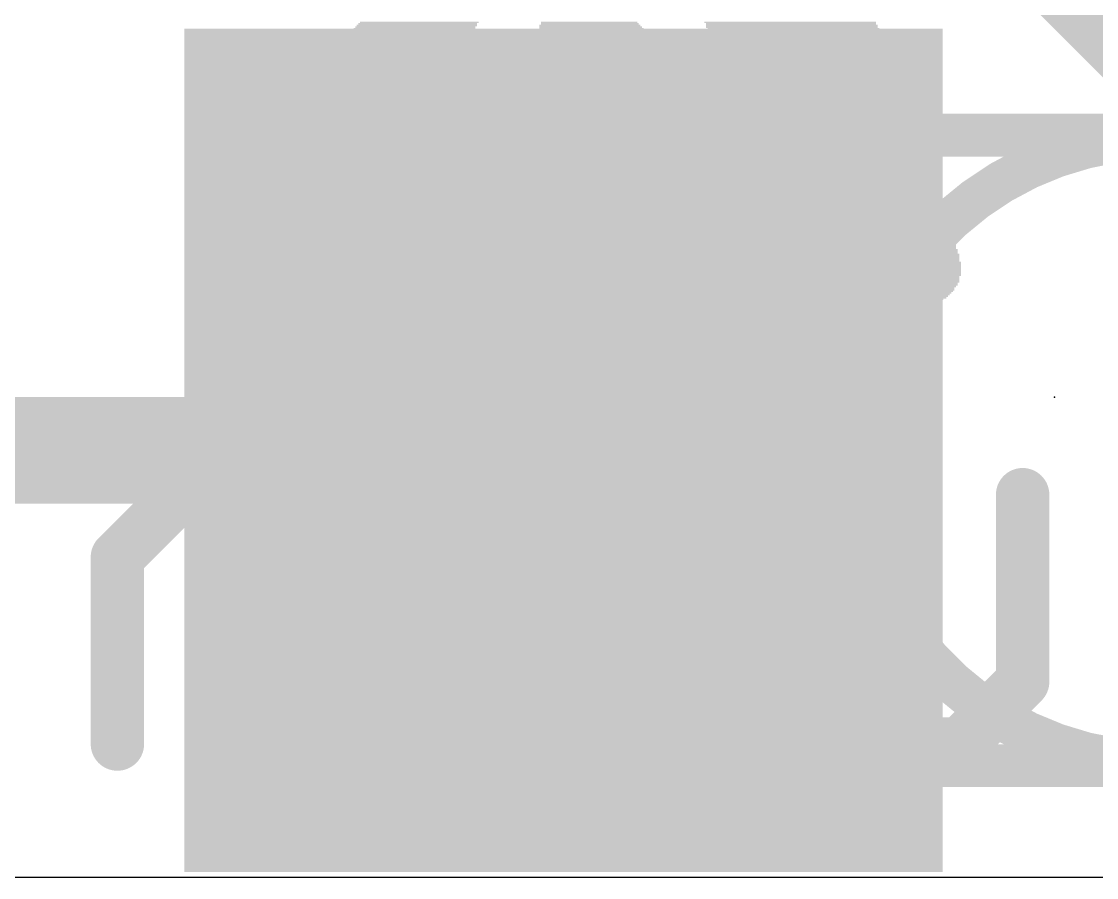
# Model space of a CAD drawing. Extents: x -8.8 to 16.6, y -2 to 8.1.
# Drawn here: x -2.711 to -0.154, y -1.778 to 0.258 of the extents above; entities that cross this region are included whole.
import ezdxf

# ---------------------------------------------------------------- set-up
doc = ezdxf.new("R2010")
doc.units = 0
for name, color, linetype in [('1', 12, 'CONTINUOUS'), ('20', 53, 'CONTINUOUS'), ('21', 40, 'CONTINUOUS'), ('22', 6, 'CONTINUOUS'), ('24', 53, 'CONTINUOUS'), ('29', 253, 'CONTINUOUS'), ('51', 253, 'CONTINUOUS')]:
    doc.layers.add(name, color=color, linetype=linetype)

# ---------------------------------------------------------------- blocks, each defined once
blk = doc.blocks.new('RECT')
blk.add_solid([(-0.5, -0.5), (0.5, -0.5), (-0.5, 0.5), (0.5, 0.5)])

msp = doc.modelspace()

# ---------------------------------------------------------------- linework, layer by layer
at = {"layer": '1', "const_width": 0.254}
for points in [[(0.928, -0.762), (-0.85, 1.016)], [(-3.556, 0), (-2.794, -0.762)], [(-2.794, -0.762), (-1.422, -0.762)]]:
    msp.add_lwpolyline(points, dxfattribs=at)
at = {"layer": '1', "const_width": 0.127}
for points in [[(-1.422, -0.8255, 1), (-1.422, -0.6985)], [(-2.8389, -0.8069, 1), (-2.7491, -0.7171)]]:
    msp.add_lwpolyline(points, format="xyb", dxfattribs=at)
at = {"layer": '20'}
msp.add_line((3.556, -1.778), (-3.302, -1.778), dxfattribs=at)
at = {"layer": '21', "const_width": 0.1016}
for points in [[(0.55, -0.262, 0.4424), (-0.55, -0.262)], [(-0.55, -1.262, 0.4424), (0.55, -1.262)]]:
    msp.add_lwpolyline(points, format="xyb", dxfattribs=at)
at = {"layer": '22', "const_width": 0.127}
for points in [[(-1.4139, -0.4224), (-1.4139, -0.5707)], [(-2.3341, -0.8673), (-2.4824, -1.0156)], [(-1.8893, -0.8673), (-2.3341, -0.8673)], [(-1.8893, -1.4605), (-1.8893, -0.8673)], [(-1.2656, -0.8673), (-1.4139, -0.8673)], [(-1.4139, -0.8673), (-1.4139, -1.4605)], [(-0.9232, -1.4605), (-0.9232, -0.8673)], [(-0.3301, -0.8673), (-0.3301, -1.3122)], [(-2.4824, -1.0156), (-2.4824, -1.4605)], [(-0.3301, -1.3122), (-0.4783, -1.4605)], [(-1.2656, -1.4605), (-1.5622, -1.4605)], [(-0.4783, -1.4605), (-0.9232, -1.4605)]]:
    msp.add_lwpolyline(points, dxfattribs=at)
at = {"layer": '22', "const_width": 0.0635}
for points in [[(-1.3821, -0.4224, 1), (-1.4456, -0.4224)], [(-1.4456, -0.5707, 1), (-1.3821, -0.5707)], [(-2.3341, -0.8356, 1), (-2.3341, -0.8991)], [(-2.3117, -0.8898, 1), (-2.3566, -0.8449)], [(-1.8575, -0.8673, 1), (-1.921, -0.8673)], [(-1.8893, -0.8991, 1), (-1.8893, -0.8356)], [(-1.4139, -0.8356, 1), (-1.4139, -0.8991)], [(-1.3821, -0.8673, 1), (-1.4456, -0.8673)], [(-1.2656, -0.8991, 1), (-1.2656, -0.8356)], [(-0.8915, -0.8673, 1), (-0.955, -0.8673)], [(-0.2983, -0.8673, 1), (-0.3618, -0.8673)], [(-2.4507, -1.0156, 1), (-2.5142, -1.0156)], [(-2.5049, -0.9932, 1), (-2.46, -1.0381)], [(-0.3076, -1.3347, 1), (-0.3525, -1.2898)], [(-0.3618, -1.3122, 1), (-0.2983, -1.3122)], [(-1.5622, -1.4288, 1), (-1.5622, -1.4923)], [(-1.2656, -1.4923, 1), (-1.2656, -1.4288)], [(-0.9232, -1.4288, 1), (-0.9232, -1.4923)], [(-0.4783, -1.4923, 1), (-0.4783, -1.4288)], [(-2.5142, -1.4605, 1), (-2.4507, -1.4605)], [(-1.921, -1.4605, 1), (-1.8575, -1.4605)], [(-1.4456, -1.4605, 1), (-1.3821, -1.4605)], [(-0.955, -1.4605, 1), (-0.8915, -1.4605)], [(-0.5008, -1.438, 1), (-0.4559, -1.483)]]:
    msp.add_lwpolyline(points, format="xyb", dxfattribs=at)
at = {"layer": '24'}
msp.add_point((-0.254, -0.635), dxfattribs=at)
at = {"layer": '51', "const_width": 0.1016}
for points in [[(-1.55, -1.512), (-1.55, -0.012)], [(-1.55, -0.012), (1.55, -0.012)], [(1.55, -1.512), (-1.55, -1.512)]]:
    msp.add_lwpolyline(points, dxfattribs=at)
at = {"layer": '51'}
for points, const_width in [([(-1.5246, -0.012, 1), (-1.5754, -0.012)], 0.0508), ([(-1.55, 0.0134, 1), (-1.55, -0.0374)], 0.0508), ([(-0.55, -0.262, 0.3866), (-0.55, -1.262)], 0.1016), ([(-1.55, -1.4866, 1), (-1.55, -1.5374)], 0.0508), ([(-1.5754, -1.512, 1), (-1.5246, -1.512)], 0.0508)]:
    msp.add_lwpolyline(points, format="xyb", dxfattribs=dict(at, const_width=const_width))

# ---------------------------------------------------------------- block references
at = {"layer": '1', "xscale": 1.6, "yscale": 1.803}
msp.add_blockref('RECT', (-1.422, -0.762), dxfattribs=at)
at = {"layer": '22', "rotation": 180}
for p, xscale, yscale in [((-1.7647, 0.2565), 0.2819, 0.0038), ((-1.3608, 0.2565), 0.2286, 0.0038), ((-0.8827, 0.2565), 0.4077, 0.0038), ((-1.7837, 0.2299), 0.2972, 0.0038), ((-1.7818, 0.2337), 0.2934, 0.0038), ((-1.778, 0.2375), 0.2934, 0.0038), ((-1.7761, 0.2413), 0.2896, 0.0038), ((-1.7742, 0.2451), 0.2858, 0.0038), ((-1.7704, 0.2489), 0.2858, 0.0038), ((-1.7685, 0.2527), 0.2819, 0.0038), ((-1.3513, 0.2299), 0.2705, 0.0038), ((-1.3532, 0.2375), 0.2591, 0.0038), ((-1.3513, 0.2337), 0.2629, 0.0038), ((-1.3589, 0.2489), 0.24, 0.0038), ((-1.357, 0.2451), 0.2438, 0.0038), ((-1.3551, 0.2413), 0.2476, 0.0038), ((-1.3589, 0.2527), 0.2324, 0.0038), ((-0.8808, 0.2527), 0.4039, 0.0038), ((-0.8789, 0.2489), 0.4077, 0.0038), ((-0.8789, 0.2451), 0.4077, 0.0038), ((-0.875, 0.2413), 0.4077, 0.0038), ((-0.8732, 0.2375), 0.4115, 0.0038), ((-0.8732, 0.2337), 0.4115, 0.0038), ((-0.8713, 0.2299), 0.4153, 0.0038), ((-1.799, 0.207), 0.3125, 0.0038), ((-1.799, 0.2032), 0.3125, 0.0038), ((-1.7952, 0.2108), 0.3125, 0.0038), ((-1.7932, 0.2146), 0.3086, 0.0038), ((-1.7913, 0.2184), 0.3048, 0.0038), ((-1.7894, 0.2223), 0.301, 0.0039), ((-1.7856, 0.2261), 0.301, 0.0038), ((-1.3379, 0.2032), 0.3277, 0.0038), ((-1.3437, 0.2108), 0.3086, 0.0038), ((-1.3398, 0.207), 0.3163, 0.0038), ((-1.3475, 0.2184), 0.2934, 0.0038), ((-1.3437, 0.2146), 0.301, 0.0038), ((-1.3475, 0.2223), 0.2857, 0.0039), ((-1.3494, 0.2261), 0.2743, 0.0038), ((-0.8675, 0.2146), 0.4229, 0.0038), ((-0.8675, 0.2108), 0.4229, 0.0038), ((-0.8713, 0.2261), 0.4153, 0.0038), ((-0.8694, 0.2223), 0.4191, 0.0039), ((-0.8694, 0.2184), 0.4191, 0.0038), ((-0.8655, 0.207), 0.4268, 0.0038), ((-0.8655, 0.2032), 0.4268, 0.0038), ((-1.8104, 0.1803), 0.3276, 0.0038), ((-1.8085, 0.1842), 0.3238, 0.0039), ((-1.8047, 0.1918), 0.3239, 0.0038), ((-1.8047, 0.188), 0.3239, 0.0038), ((-1.8028, 0.1956), 0.3201, 0.0038), ((-1.8009, 0.1994), 0.3163, 0.0038), ((-1.0789, 0.1803), 0.8763, 0.0038), ((-1.3151, 0.1842), 0.3962, 0.0039), ((-1.3304, 0.1918), 0.3581, 0.0038), ((-1.3246, 0.188), 0.3696, 0.0038), ((-1.3323, 0.1956), 0.3467, 0.0038), ((-1.3342, 0.1994), 0.3353, 0.0038), ((-0.875, 0.1842), 0.4686, 0.0039), ((-0.8693, 0.188), 0.4496, 0.0038), ((-0.8655, 0.1918), 0.442, 0.0038), ((-0.8655, 0.1994), 0.4344, 0.0038), ((-0.8655, 0.1956), 0.4344, 0.0038), ((-1.8181, 0.1537), 0.3429, 0.0038), ((-1.8161, 0.1613), 0.339, 0.0038), ((-1.8161, 0.1575), 0.339, 0.0038), ((-1.8142, 0.1689), 0.3352, 0.0038), ((-1.8142, 0.1651), 0.3352, 0.0038), ((-1.8123, 0.1727), 0.3314, 0.0038), ((-1.8104, 0.1765), 0.3276, 0.0038), ((-1.0827, 0.1537), 0.9068, 0.0038), ((-1.0808, 0.1575), 0.903, 0.0038), ((-1.0808, 0.1651), 0.8953, 0.0038), ((-1.0808, 0.1613), 0.8953, 0.0038), ((-1.0808, 0.1689), 0.8877, 0.0038), ((-1.0789, 0.1727), 0.8839, 0.0038), ((-1.077, 0.1765), 0.8801, 0.0038), ((-1.8218, 0.1308), 0.3582, 0.0038), ((-1.8218, 0.127), 0.3582, 0.0038), ((-1.8219, 0.1384), 0.3505, 0.0038), ((-1.8199, 0.1346), 0.3544, 0.0038), ((-1.82, 0.1461), 0.3467, 0.0039), ((-1.82, 0.1422), 0.3467, 0.0038), ((-1.8181, 0.1499), 0.3429, 0.0038), ((-1.0922, 0.127), 0.941, 0.0038), ((-1.0903, 0.1308), 0.9372, 0.0038), ((-1.0884, 0.1346), 0.9334, 0.0038), ((-1.0884, 0.1384), 0.9258, 0.0038), ((-1.0865, 0.1422), 0.922, 0.0038), ((-1.0846, 0.1461), 0.9182, 0.0039), ((-1.0846, 0.1499), 0.9106, 0.0038), ((-1.3132, 0.1041), 1.3983, 0.0038), ((-1.8218, 0.1156), 0.3734, 0.0038), ((-1.8199, 0.1118), 0.3772, 0.0038), ((-1.8161, 0.108), 0.3848, 0.0039), ((-1.8218, 0.1232), 0.3658, 0.0038), ((-1.8218, 0.1194), 0.3658, 0.0038), ((-1.1055, 0.108), 0.983, 0.0039), ((-1.0998, 0.1118), 0.9716, 0.0038), ((-1.0998, 0.1156), 0.9639, 0.0038), ((-1.096, 0.1194), 0.9563, 0.0038), ((-1.0941, 0.1232), 0.9525, 0.0038), ((-1.3132, 0.0851), 1.4135, 0.0038), ((-1.3132, 0.0813), 1.4135, 0.0038), ((-1.3113, 0.0775), 1.4173, 0.0038), ((-1.3132, 0.0965), 1.4059, 0.0038), ((-1.3132, 0.0927), 1.4059, 0.0038), ((-1.3113, 0.0889), 1.4097, 0.0038), ((-1.3113, 0.1003), 1.4021, 0.0038), ((-1.3132, 0.0622), 1.4288, 0.0038), ((-1.3132, 0.0584), 1.4288, 0.0038), ((-1.6847, 0.0546), 0.6858, 0.0038), ((-1.6847, 0.0508), 0.6858, 0.0038), ((-1.3132, 0.0737), 1.4211, 0.0038), ((-1.3132, 0.0699), 1.4211, 0.0039), ((-1.3113, 0.066), 1.4249, 0.0038), ((-0.9665, 0.0546), 0.7429, 0.0038), ((-0.9665, 0.0508), 0.7429, 0.0038), ((-1.6885, 0.0318), 0.6934, 0.0039), ((-1.6885, 0.0279), 0.6934, 0.0038), ((-1.6885, 0.0241), 0.6934, 0.0038), ((-1.6866, 0.047), 0.6896, 0.0038), ((-1.6866, 0.0432), 0.6896, 0.0038), ((-1.6866, 0.0394), 0.6896, 0.0038), ((-1.6866, 0.0356), 0.6896, 0.0038), ((-0.9665, 0.047), 0.7429, 0.0038), ((-0.9646, 0.0432), 0.7467, 0.0038), ((-0.9627, 0.0394), 0.7429, 0.0038), ((-0.9627, 0.0356), 0.7429, 0.0038), ((-0.9607, 0.0318), 0.7467, 0.0039), ((-0.9589, 0.0279), 0.7429, 0.0038), ((-0.9589, 0.0241), 0.7429, 0.0038), ((-1.6904, 0.0165), 0.6972, 0.0038), ((-1.6904, 0.0127), 0.6972, 0.0038), ((-1.6904, 0.0089), 0.6972, 0.0038), ((-1.6904, 0.0051), 0.6972, 0.0038), ((-1.6904, 0.0013), 0.6972, 0.0038), ((-1.6885, 0.0203), 0.6934, 0.0038), ((-0.957, 0.0203), 0.7467, 0.0038), ((-0.9532, 0.0051), 0.7467, 0.0038), ((-0.9551, 0.0165), 0.7429, 0.0038), ((-0.9551, 0.0127), 0.7429, 0.0038), ((-0.9551, 0.0089), 0.7429, 0.0038), ((-0.9513, 0.0013), 0.7429, 0.0038), ((-1.6923, -0.0025), 0.701, 0.0038), ((-1.6923, -0.0064), 0.701, 0.0039), ((-1.6923, -0.0102), 0.701, 0.0038), ((-1.6923, -0.014), 0.701, 0.0038), ((-1.6923, -0.0178), 0.701, 0.0038), ((-1.6923, -0.0216), 0.701, 0.0038), ((-1.6923, -0.0254), 0.701, 0.0038), ((-0.9513, -0.0025), 0.7429, 0.0038), ((-0.9493, -0.0064), 0.7468, 0.0039), ((-0.9474, -0.0102), 0.743, 0.0038), ((-0.9474, -0.014), 0.743, 0.0038), ((-0.9455, -0.0178), 0.7468, 0.0038), ((-0.9436, -0.0216), 0.743, 0.0038), ((-0.9436, -0.0254), 0.743, 0.0038), ((-1.6942, -0.0292), 0.7048, 0.0038), ((-1.6942, -0.033), 0.7048, 0.0038), ((-1.6942, -0.0368), 0.7048, 0.0038), ((-1.6942, -0.0406), 0.7048, 0.0038), ((-1.6942, -0.0445), 0.7048, 0.0039), ((-1.6942, -0.0483), 0.7048, 0.0038), ((-1.6942, -0.0521), 0.7048, 0.0038), ((-0.9398, -0.0292), 0.743, 0.0038), ((-0.9398, -0.033), 0.743, 0.0038), ((-0.9398, -0.0368), 0.743, 0.0038), ((-0.936, -0.0406), 0.743, 0.0038), ((-0.936, -0.0445), 0.743, 0.0039), ((-0.9341, -0.0483), 0.7392, 0.0038), ((-0.9322, -0.0521), 0.743, 0.0038), ((-1.698, -0.0749), 0.7048, 0.0038), ((-1.6961, -0.0559), 0.701, 0.0038), ((-1.6961, -0.0597), 0.701, 0.0038), ((-1.6961, -0.0635), 0.701, 0.0038), ((-1.6961, -0.0673), 0.701, 0.0038), ((-1.6961, -0.0711), 0.701, 0.0038), ((-0.9303, -0.0559), 0.7391, 0.0038), ((-0.9303, -0.0597), 0.7391, 0.0038), ((-0.9264, -0.0635), 0.7391, 0.0038), ((-0.9264, -0.0673), 0.7391, 0.0038), ((-0.9246, -0.0711), 0.7353, 0.0038), ((-0.9208, -0.0749), 0.7353, 0.0038), ((-1.6999, -0.0787), 0.701, 0.0038), ((-1.6999, -0.0825), 0.701, 0.0039), ((-1.6999, -0.0864), 0.701, 0.0038), ((-1.6999, -0.0902), 0.701, 0.0038), ((-1.7018, -0.094), 0.6972, 0.0038), ((-1.7018, -0.0978), 0.6972, 0.0038), ((-1.7018, -0.1016), 0.6972, 0.0038), ((-0.9208, -0.0787), 0.7353, 0.0038), ((-0.9189, -0.0825), 0.7315, 0.0039), ((-0.917, -0.0864), 0.7353, 0.0038), ((-0.9151, -0.0902), 0.7315, 0.0038), ((-0.9132, -0.094), 0.7277, 0.0038), ((-0.9113, -0.0978), 0.7315, 0.0038), ((-0.9093, -0.1016), 0.7277, 0.0038), ((-1.7037, -0.1054), 0.6934, 0.0038), ((-1.7037, -0.1092), 0.6934, 0.0038), ((-1.7037, -0.113), 0.6934, 0.0038), ((-1.7037, -0.1168), 0.6934, 0.0038), ((-1.7056, -0.1207), 0.6896, 0.0039), ((-1.7056, -0.1245), 0.6896, 0.0038), ((-1.7075, -0.1283), 0.6858, 0.0038), ((-0.9075, -0.1054), 0.7239, 0.0038), ((-0.9037, -0.1092), 0.7239, 0.0038), ((-0.9037, -0.113), 0.7239, 0.0038), ((-0.9017, -0.1168), 0.72, 0.0038), ((-0.8979, -0.1207), 0.7201, 0.0039), ((-0.896, -0.1245), 0.7163, 0.0038), ((-0.8941, -0.1283), 0.7125, 0.0038), ((-1.7075, -0.1321), 0.6858, 0.0038), ((-1.7075, -0.1359), 0.6858, 0.0038), ((-1.7094, -0.1397), 0.682, 0.0038), ((-1.7094, -0.1435), 0.682, 0.0038), ((-1.7113, -0.1473), 0.6782, 0.0038), ((-1.7113, -0.1511), 0.6782, 0.0038), ((-1.7113, -0.1549), 0.6782, 0.0038), ((-0.8903, -0.1321), 0.7125, 0.0038), ((-0.8884, -0.1359), 0.7087, 0.0038), ((-0.8865, -0.1397), 0.7049, 0.0038), ((-0.8827, -0.1435), 0.7049, 0.0038), ((-0.8808, -0.1473), 0.7011, 0.0038), ((-0.8789, -0.1511), 0.6973, 0.0038), ((-0.875, -0.1549), 0.6972, 0.0038), ((-1.7152, -0.1664), 0.6705, 0.0038), ((-1.7152, -0.1702), 0.6705, 0.0038), ((-1.7171, -0.174), 0.6667, 0.0038), ((-1.7171, -0.1778), 0.6667, 0.0038), ((-1.7132, -0.1588), 0.6744, 0.0039), ((-1.7132, -0.1626), 0.6744, 0.0038), ((-0.8731, -0.1588), 0.6934, 0.0039), ((-0.8712, -0.1626), 0.6896, 0.0038), ((-0.8674, -0.1664), 0.6896, 0.0038), ((-0.8655, -0.1702), 0.6858, 0.0038), ((-0.8636, -0.174), 0.682, 0.0038), ((-0.8598, -0.1778), 0.682, 0.0038), ((-1.7228, -0.193), 0.6553, 0.0038), ((-1.7228, -0.1968), 0.6553, 0.0039), ((-1.7247, -0.2007), 0.6515, 0.0038), ((-1.7247, -0.2045), 0.6515, 0.0038), ((-1.7189, -0.1816), 0.6629, 0.0038), ((-1.7189, -0.1854), 0.6629, 0.0038), ((-1.7208, -0.1892), 0.6591, 0.0038), ((-0.856, -0.1816), 0.6744, 0.0038), ((-0.8541, -0.1854), 0.6706, 0.0038), ((-0.8503, -0.1892), 0.6705, 0.0038), ((-0.8465, -0.193), 0.6629, 0.0038), ((-0.8446, -0.1968), 0.6591, 0.0039), ((-0.8407, -0.2007), 0.6591, 0.0038), ((-0.837, -0.2045), 0.6515, 0.0038), ((-1.7266, -0.2083), 0.6477, 0.0038), ((-1.7285, -0.2121), 0.6439, 0.0038), ((-1.7285, -0.2159), 0.6439, 0.0038), ((-1.7304, -0.2197), 0.6401, 0.0038), ((-1.7323, -0.2235), 0.6363, 0.0038), ((-1.7342, -0.2273), 0.6324, 0.0038), ((-1.7342, -0.2311), 0.6324, 0.0038), ((-0.8351, -0.2083), 0.6477, 0.0038), ((-0.8294, -0.2121), 0.6439, 0.0038), ((-0.8255, -0.2159), 0.6362, 0.0038), ((-0.8236, -0.2197), 0.6324, 0.0038), ((-0.8179, -0.2235), 0.6286, 0.0038), ((-0.8141, -0.2273), 0.621, 0.0038), ((-0.8103, -0.2311), 0.6134, 0.0038), ((-1.7361, -0.235), 0.6286, 0.0039), ((-1.738, -0.2388), 0.6248, 0.0038), ((-1.7399, -0.2426), 0.621, 0.0038), ((-1.7399, -0.2464), 0.621, 0.0038), ((-1.7418, -0.2502), 0.6172, 0.0038), ((-1.7437, -0.254), 0.6134, 0.0038), ((-0.8065, -0.235), 0.6135, 0.0039), ((-0.8026, -0.2388), 0.6058, 0.0038), ((-0.7988, -0.2426), 0.5982, 0.0038), ((-0.7931, -0.2464), 0.5944, 0.0038), ((-0.7874, -0.2502), 0.583, 0.0038), ((-0.7836, -0.254), 0.5753, 0.0038), ((-1.7456, -0.2578), 0.6096, 0.0038), ((-1.7475, -0.2616), 0.6058, 0.0038), ((-1.7475, -0.2654), 0.6058, 0.0038), ((-1.7494, -0.2692), 0.602, 0.0038), ((-1.7513, -0.2731), 0.5982, 0.0039), ((-1.7532, -0.2769), 0.5943, 0.0038), ((-1.7551, -0.2807), 0.5905, 0.0038), ((-0.7779, -0.2578), 0.5715, 0.0038), ((-0.7722, -0.2616), 0.5601, 0.0038), ((-0.7684, -0.2654), 0.5525, 0.0038), ((-0.7626, -0.2692), 0.541, 0.0038), ((-0.755, -0.2731), 0.5334, 0.0039), ((-0.7493, -0.2769), 0.522, 0.0038), ((-0.7436, -0.2807), 0.5106, 0.0038), ((-1.7571, -0.2845), 0.5867, 0.0038), ((-1.7628, -0.2959), 0.5753, 0.0038), ((-1.7647, -0.2997), 0.5715, 0.0038), ((-1.7666, -0.3035), 0.5677, 0.0038), ((-1.7685, -0.3073), 0.5639, 0.0038), ((-1.759, -0.2883), 0.5829, 0.0038), ((-1.7609, -0.2921), 0.5791, 0.0038), ((-0.7359, -0.2845), 0.5029, 0.0038), ((-0.7303, -0.2883), 0.4915, 0.0038), ((-0.7246, -0.2921), 0.4801, 0.0038), ((-0.7169, -0.2959), 0.4724, 0.0038), ((-0.7112, -0.2997), 0.461, 0.0038), ((-0.7036, -0.3035), 0.4458, 0.0038), ((-0.6979, -0.3073), 0.4343, 0.0038), ((-1.7704, -0.3112), 0.5601, 0.0039), ((-1.7723, -0.315), 0.5562, 0.0038), ((-1.7742, -0.3188), 0.5524, 0.0038), ((-1.7761, -0.3226), 0.5486, 0.0038), ((-1.778, -0.3264), 0.5448, 0.0038), ((-1.7818, -0.3302), 0.5372, 0.0038), ((-1.7837, -0.334), 0.5334, 0.0038), ((-0.6922, -0.3112), 0.4229, 0.0039), ((-0.6845, -0.315), 0.4153, 0.0038), ((-0.6788, -0.3188), 0.4038, 0.0038), ((-0.6731, -0.3226), 0.3924, 0.0038), ((-0.6674, -0.3264), 0.381, 0.0038), ((-0.6617, -0.3302), 0.3696, 0.0038), ((-0.656, -0.334), 0.3581, 0.0038), ((-1.799, -0.3569), 0.5029, 0.0038), ((-1.7856, -0.3378), 0.5296, 0.0038), ((-1.7875, -0.3416), 0.5258, 0.0038), ((-1.7933, -0.3493), 0.5143, 0.0039), ((-1.7952, -0.3531), 0.5105, 0.0038), ((-1.7913, -0.3454), 0.5181, 0.0038), ((-0.6502, -0.3378), 0.3467, 0.0038), ((-0.6446, -0.3416), 0.3353, 0.0038), ((-0.6388, -0.3454), 0.3238, 0.0038), ((-0.635, -0.3493), 0.3086, 0.0039), ((-0.6293, -0.3531), 0.2972, 0.0038), ((-0.6236, -0.3569), 0.2857, 0.0038), ((-1.8009, -0.3607), 0.4991, 0.0038), ((-1.8028, -0.3645), 0.4953, 0.0038), ((-1.8066, -0.3683), 0.4877, 0.0038), ((-1.8085, -0.3721), 0.4839, 0.0038), ((-1.8123, -0.3759), 0.4762, 0.0038), ((-1.8142, -0.3797), 0.4724, 0.0038), ((-1.8161, -0.3835), 0.4686, 0.0038), ((-0.6179, -0.3607), 0.2743, 0.0038), ((-0.614, -0.3645), 0.2591, 0.0038), ((-0.6084, -0.3683), 0.2477, 0.0038), ((-0.6045, -0.3721), 0.2324, 0.0038), ((-0.6007, -0.3759), 0.2172, 0.0038), ((-0.595, -0.3797), 0.2058, 0.0038), ((-0.5912, -0.3835), 0.1905, 0.0038), ((-1.8295, -0.4026), 0.4419, 0.0038), ((-1.8314, -0.4064), 0.4381, 0.0038), ((-1.8352, -0.4102), 0.4305, 0.0038), ((-1.8199, -0.3874), 0.461, 0.0039), ((-1.8218, -0.3912), 0.4572, 0.0038), ((-1.8237, -0.395), 0.4534, 0.0038), ((-1.8275, -0.3988), 0.4458, 0.0038), ((-0.5874, -0.3874), 0.1753, 0.0039), ((-0.5836, -0.3912), 0.16, 0.0038), ((-0.5797, -0.395), 0.1447, 0.0038), ((-0.576, -0.3988), 0.1295, 0.0038), ((-0.5741, -0.4026), 0.1105, 0.0038), ((-0.5703, -0.4064), 0.0953, 0.0038), ((-0.5664, -0.4102), 0.0724, 0.0038), ((-1.8371, -0.414), 0.4267, 0.0038), ((-1.8409, -0.4178), 0.4191, 0.0038), ((-1.8428, -0.4216), 0.4153, 0.0038), ((-1.8447, -0.4254), 0.4115, 0.0039), ((-1.8485, -0.4293), 0.4038, 0.0038), ((-1.8504, -0.4331), 0.4, 0.0038), ((-0.5645, -0.414), 0.0457, 0.0038), ((-1.8695, -0.4597), 0.3619, 0.0038), ((-1.8523, -0.4369), 0.3962, 0.0038), ((-1.8561, -0.4407), 0.3886, 0.0038), ((-1.858, -0.4445), 0.3848, 0.0038), ((-1.8618, -0.4483), 0.3772, 0.0038), ((-1.8637, -0.4521), 0.3734, 0.0038), ((-1.8656, -0.4559), 0.3696, 0.0038), ((-1.8714, -0.4636), 0.3581, 0.0039), ((-1.8733, -0.4674), 0.3543, 0.0038), ((-1.8771, -0.4712), 0.3467, 0.0038), ((-1.879, -0.475), 0.3429, 0.0038), ((-1.8809, -0.4788), 0.3391, 0.0038), ((-1.8847, -0.4826), 0.3315, 0.0038), ((-1.8866, -0.4864), 0.3276, 0.0038), ((-1.9057, -0.5131), 0.2895, 0.0038), ((-1.8904, -0.4902), 0.32, 0.0038), ((-1.8923, -0.494), 0.3162, 0.0038), ((-1.8942, -0.4978), 0.3124, 0.0038), ((-1.898, -0.5017), 0.3048, 0.0039), ((-1.8999, -0.5055), 0.301, 0.0038), ((-1.9018, -0.5093), 0.2972, 0.0038), ((-1.9076, -0.5169), 0.2857, 0.0038), ((-1.9095, -0.5207), 0.2819, 0.0038), ((-1.9133, -0.5245), 0.2743, 0.0038), ((-1.9152, -0.5283), 0.2705, 0.0038), ((-1.919, -0.5321), 0.2629, 0.0038), ((-1.9209, -0.5359), 0.2591, 0.0038), ((-1.9228, -0.5398), 0.2553, 0.0039), ((-1.9266, -0.5436), 0.2476, 0.0038), ((-1.9285, -0.5474), 0.2438, 0.0038), ((-1.9304, -0.5512), 0.24, 0.0038), ((-1.9342, -0.555), 0.2324, 0.0038), ((-1.9342, -0.5588), 0.2248, 0.0038), ((-1.9361, -0.5626), 0.221, 0.0038), ((-1.9419, -0.5702), 0.2095, 0.0038), ((-1.9457, -0.574), 0.2019, 0.0038), ((-1.9399, -0.5664), 0.2134, 0.0038), ((-1.9457, -0.5778), 0.1943, 0.0039), ((-1.9476, -0.5817), 0.1905, 0.0038), ((-1.9514, -0.5855), 0.1829, 0.0038), ((-1.9514, -0.5893), 0.1753, 0.0038), ((-1.9533, -0.5931), 0.1715, 0.0038), ((-1.9552, -0.5969), 0.16, 0.0038), ((-1.9552, -0.6007), 0.1524, 0.0038), ((-1.959, -0.6045), 0.1448, 0.0038), ((-1.959, -0.6083), 0.1372, 0.0038), ((-1.959, -0.6121), 0.1295, 0.0038), ((-1.959, -0.6159), 0.1143, 0.0039), ((-1.9609, -0.6198), 0.1029, 0.0038), ((-1.959, -0.6236), 0.0914, 0.0038), ((-1.959, -0.6274), 0.0762, 0.0038), ((-1.9609, -0.6312), 0.0572, 0.0038), ((-1.9609, -0.635), 0.0343, 0.0038)]:
    msp.add_blockref('RECT', p, dxfattribs=dict(at, xscale=xscale, yscale=yscale))
at = {"layer": '29', "xscale": 1.8032, "yscale": 2.0062}
msp.add_blockref('RECT', (-1.422, -0.762), dxfattribs=at)
at = {"layer": '51', "xscale": 0.1}
for p, yscale in [((-0.85, -0.137), 0.15), ((-0.85, -0.862), 1.2)]:
    msp.add_blockref('RECT', p, dxfattribs=dict(at, yscale=yscale))

doc.saveas('drawing.dxf')
